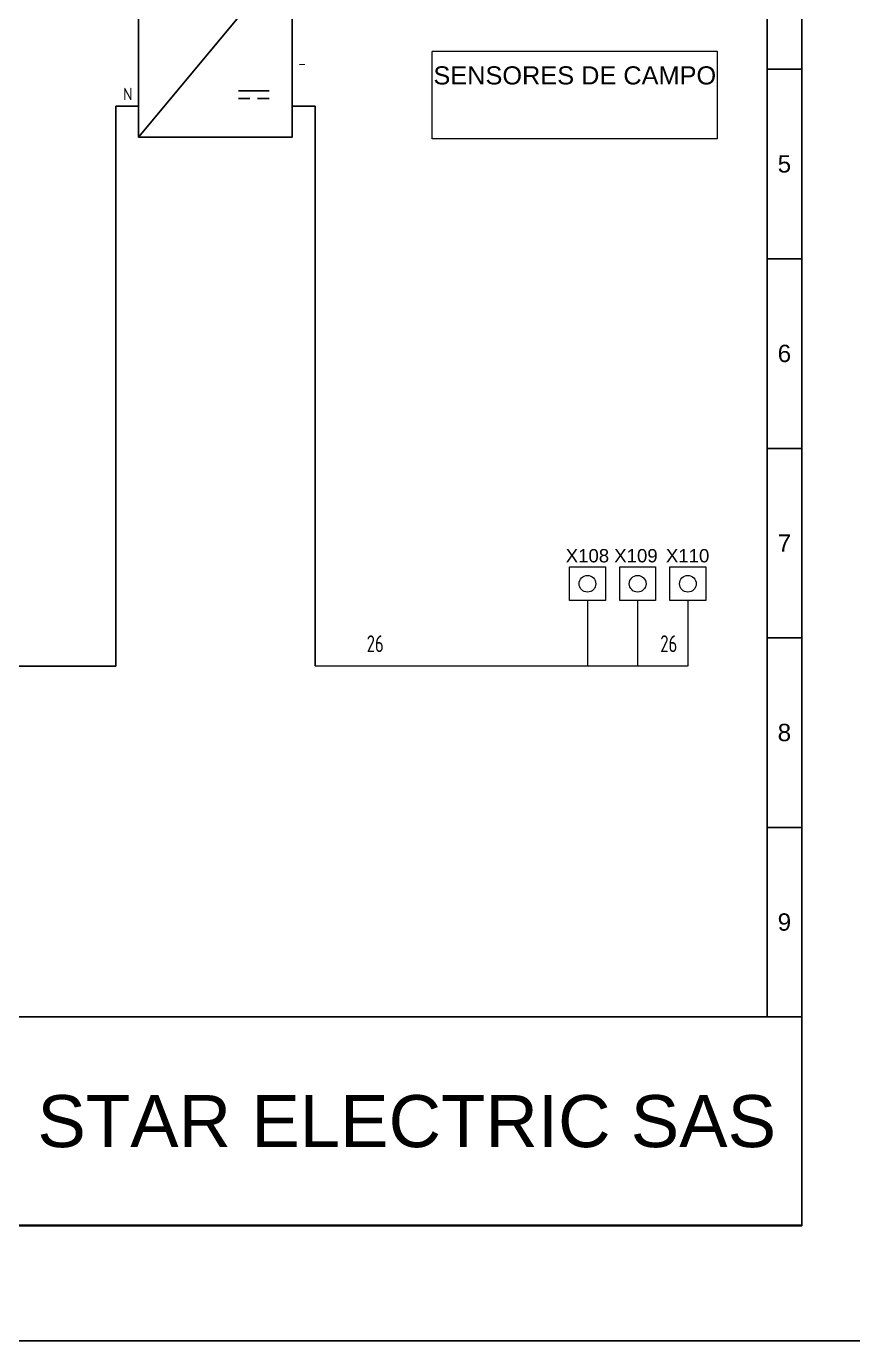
# Model space of a CAD drawing. Header units: millimetres. Extents: x 691 to 18605, y 670 to 10026.
# Drawn here: x 12008.5 to 12277.6, y 9213.5 to 9641 of the extents above; entities that cross this region are included whole.
import ezdxf
from ezdxf.enums import TextEntityAlignment as Align

# ---------------------------------------------------------------- set-up
doc = ezdxf.new("R2010")
doc.units = ezdxf.units.MM
doc.linetypes.add('HIDDEN', pattern=[0.375, 0.25, -0.125])
for name, color, linetype in [('-DIAGRAMA', 7, 'Continuous'), ('-Electrico', 5, 'Continuous'), ('SYMS', 7, 'Continuous'), ('TAGS', 150, 'Continuous'), ('TERMS', 123, 'Continuous'), ('WIRENO', 72, 'Continuous'), ('YEL_14_THHN', 2, 'Continuous')]:
    doc.layers.add(name, color=color, linetype=linetype)
doc.styles.get("Standard").update_dxf_attribs({"font": 'arial.ttf'})
doc.styles.add('WD_IEC', font='ISOCP2.shx', dxfattribs={"width": 0.9, "height": 4})

# ---------------------------------------------------------------- blocks, each defined once
blk = doc.blocks.new('*T4')
at = {"color": 0, "linetype": 'ByBlock', "lineweight": -2}
for p, q in [((0, 0), (119.48, 0)), ((0, 0), (0, -18.07)), ((25.89, 0), (25.89, -18.07)), ((51.13, 0), (51.13, -18.07)), ((119.48, 0), (119.48, -18.07)), ((0, -6.05), (51.13, -6.05)), ((0, -12.07), (51.13, -12.07)), ((0, -18.07), (119.48, -18.07))]:
    blk.add_line(p, q, dxfattribs=at)
at = {"color": 0}
for s, insert, char_height, width, attachment_point in [('Corriente nominal:', (1, -1), 1.5, 23.894, 1), ('{\\fArial|b0|i0|c162|p34;N° fases:}', (26.89, -1), 1.5, 23.2313, 1), ('{\\fArial|b0|i0|c162|p34;STAR ELECTRIC SAS}', (85.3, -9.04), 4.5, 66.3536, 5), ('Voltaje nominal:', (1, -7.05), 1.5, 23.894, 1), ('{\\fArial|b0|i0|c162|p34;N° hilos:}', (26.89, -7.05), 1.5, 23.2313, 1), ('Frecuencia:', (1, -13.07), 1.5, 23.894, 1), ('{\\fArial|b0|i0|c162|p34;Orden}:', (26.89, -13.07), 1.5, 23.2313, 1)]:
    blk.add_mtext(s, dxfattribs=dict(at, insert=insert, char_height=char_height, width=width, attachment_point=attachment_point))
blk = doc.blocks.new('CAJETIN')
for p, q in [((0, 0.07), (0, 185.97)), ((-3, 182.97), (-3, 18.07)), ((0, 182.97), (0, 18.07)), ((-3, 100.02), (0, 100.02)), ((-3, 83.63), (0, 83.63)), ((-3, 67.24), (0, 67.24)), ((-3, 50.85), (0, 50.85)), ((-3, 34.46), (0, 34.46)), ((-3, 18.07), (0, 18.07)), ((-259.4, 0.07), (0, 0.07))]:
    blk.add_line(p, q)
blk.add_lwpolyline([(-269.4, -9.93), (10, -9.93), (10, 205.97), (-269.4, 205.97)], close=True)
blk.add_blockref('*T4', (-119.48, 18.07))
at = {"char_height": 1.5, "width": 3, "attachment_point": 5}
for s, insert in [('5', (-1.5, 91.83)), ('6', (-1.5, 75.44)), ('7', (-1.5, 59.05)), ('8', (-1.5, 42.66)), ('9', (-1.5, 26.27))]:
    blk.add_mtext(s, dxfattribs=dict(at, insert=insert))
for tag, p in [('DISEÑADO_POR', (-230.86, 14.78)), ('SUPERVISADO_POR', (-229.59, 8.32)), ('DIBUJADO_POR', (-231.25, 2.42))]:
    blk.add_attdef(tag, text='', height=1.5).set_placement(p, align=Align.MIDDLE)
for tag, p in [('DE', (-143.12, 14.83)), ('F', (-73.9, 14.47)), ('PAGINA', (-180.19, 13.54)), ('A', (-97.02, 13.49)), ('H', (-74.46, 8.76)), ('ARCHIVO', (-179.45, 8.2)), ('FECHA', (-143.31, 8.38)), ('V', (-96.96, 8.58)), ('PROYECTO', (-180.75, 3.04)), ('HZ', (-98.06, 2.87)), ('OR', (-74.83, 2.5))]:
    blk.add_attdef(tag, p, '', height=1.5)
blk = doc.blocks.new('WD_WNV')
at = {"linetype": 'Continuous', "style": 'WD_IEC', "width": 0.8}
blk.add_attdef('WIRENO', text='', height=2.5, dxfattribs=at).set_placement((-1.6, 0), align=Align.MIDDLE_RIGHT)
at = {"style": 'WD_IEC', "flags": 1}
for tag, p in [('W08USER', (-1, 0.375)), ('W04USER', (-1, 0.875)), ('W05USER', (-1, 0.75)), ('W09USER', (-1, 0.25)), ('W03USER', (-1, 1)), ('W06USER', (-1, 0.625)), ('W07USER', (-1, 0.5)), ('W02USER', (-1, 1.125)), ('W01USER', (-1, 1.25)), ('W10USER', (-1, 0.125))]:
    blk.add_attdef(tag, text='', height=0.08, dxfattribs=at).set_placement(p, align=Align.CENTER)
blk = doc.blocks.new('HPW1_1PH')
for p, q in [((0, -25), (25, 5)), ((16.25, -17.5), (21.25, -17.5)), ((16.25, -18.75), (18.125, -18.75)), ((21.25, -18.75), (19.375, -18.75))]:
    blk.add_line(p, q)
blk.add_lwpolyline([(25, 5), (0, 5), (0, -25), (25, -25)], close=True)
for centre, start, end in [((6.25, -4.0625), 36.869898, 143.130102), ((8.75, -2.1875), 216.869898, 323.130102)]:
    blk.add_arc(centre, 1.5625, start, end)
at = {"style": 'WD_IEC'}
blk.add_text('1', height=3, dxfattribs=at).set_placement((3.75, -3.125), align=Align.MIDDLE_RIGHT)
for tag, height, p in [('INST', 2.5, (-2.5, 16.5)), ('LOC', 2.5, (-2.5, 13)), ('TAG1', 2.5, (-2.5, 9.5)), ('RATING1', 2.5, (-2.5, 5)), ('TERM01', 2, (-1, 1)), ('TERM02', 2, (-1, -9)), ('TERM03', 2, (-1, -19)), ('XREF', 2.5, (-2.5, -25)), ('DESC1', 2.5, (-2.5, -28.85)), ('DESC2', 2.5, (-2.5, -32.35)), ('DESC3', 2.5, (-2.5, -35.85))]:
    blk.add_attdef(tag, text='', height=height, dxfattribs=at).set_placement(p, align=Align.RIGHT)
at = {"style": 'WD_IEC', "flags": 1}
for tag, p, height in [('MFG', (27.75, 4), 1.5), ('CAT', (27.75, 1.5), 1.5), ('X4TERM01', (0, 0), 0.32), ('X1TERM05', (25, -5), 0.32), ('X4TERM02', (0, -10), 0.32), ('X1TERM06', (25, -15), 0.32), ('X4TERM03', (0, -20), 0.32), ('ASSYCODE', (26, -21.5), 1), ('FAMILY', (26, -23), 1), ('CATDESC', (26, -24.5), 1)]:
    blk.add_attdef(tag, p, '', height=height, dxfattribs=at)
at = {"style": 'WD_IEC'}
for tag, p in [('TERM04', (26, -4)), ('TERM05', (26, -14))]:
    blk.add_attdef(tag, p, '', height=2, dxfattribs=at)

msp = doc.modelspace()

# ---------------------------------------------------------------- linework, layer by layer
at = {"layer": '-DIAGRAMA', "color": 0, "lineweight": 0}
for centre in [(12191.23, 9459.7), (12207.57, 9459.7), (12223.92, 9459.7)]:
    msp.add_circle(centre, 2.72, dxfattribs=at)
at = {"layer": '-Electrico', "color": 0, "lineweight": 0, "ltscale": 0.08}
for points in [[(12185.4, 9465.2), (12197.06, 9465.2), (12197.06, 9454.21), (12185.4, 9454.21)], [(12201.74, 9465.2), (12213.4, 9465.2), (12213.4, 9454.21), (12201.74, 9454.21)], [(12218.09, 9465.2), (12229.75, 9465.2), (12229.75, 9454.21), (12218.09, 9454.21)]]:
    msp.add_lwpolyline(points, close=True, dxfattribs=at)
at = {"color": 0}
for p, q in [((12045.12, 9615.02), (12037.65, 9615.02)), ((12102.59, 9615.02), (12095.12, 9615.02))]:
    msp.add_line(p, q, dxfattribs=at)
at = {"color": 0, "linetype": 'Continuous', "lineweight": 0}
for p, q in [((12191.23, 9454.21), (12191.23, 9432.86)), ((12207.57, 9454.21), (12207.57, 9432.86)), ((12223.92, 9454.21), (12223.92, 9432.86))]:
    msp.add_line(p, q, dxfattribs=at)
at = {"color": 0, "linetype": 'HIDDEN', "lineweight": 0, "ltscale": 0.5}
msp.add_lwpolyline([(12140.65, 9632.92), (12233.5, 9632.92), (12233.5, 9604.42), (12140.65, 9604.42)], close=True, dxfattribs=at)
at = {"color": 0, "lineweight": -2}
for points in [[(12037.65, 9615.02), (12037.65, 9432.86)], [(12102.59, 9615.02), (12102.59, 9432.95)]]:
    msp.add_lwpolyline(points, dxfattribs=at)
at = {"layer": 'YEL_14_THHN', "color": 0}
for p, q in [((12037.65, 9432.86), (11954.77, 9432.87)), ((12223.69, 9432.91), (12102.59, 9432.95))]:
    msp.add_line(p, q, dxfattribs=at)

# ---------------------------------------------------------------- block references
at = {"color": 0, "xscale": 3.761929394681115, "yscale": 3.761929394681115, "zscale": 3.761929394681115}
msp.add_blockref('CAJETIN', (12260.98, 9250.79), dxfattribs=at)
at = {"layer": 'SYMS', "color": 0}
ref = msp.add_blockref('HPW1_1PH', (12045.12, 9655.02), dxfattribs=dict(at, xscale=2, yscale=2, zscale=2))
ref.add_attrib('TERM05', '-', (12097.12, 9627.02), dxfattribs={"layer": 'TERMS', "height": 4, "style": 'WD_IEC'})
ref.add_attrib('TERM04', '+', (12097.12, 9647.02), dxfattribs={"layer": 'TERMS', "height": 4, "style": 'WD_IEC'})
ref.add_attrib('TERM03', 'N', dxfattribs={"layer": 'TERMS', "height": 4, "style": 'WD_IEC'}).set_placement((12043.12, 9617.02), align=Align.RIGHT)
ref.add_attrib('TERM01', 'L', dxfattribs={"layer": 'TERMS', "height": 4, "style": 'WD_IEC'}).set_placement((12043.12, 9657.02), align=Align.RIGHT)
ref.add_attrib('TAG1', '-F1', dxfattribs={"layer": 'TAGS', "height": 5, "style": 'WD_IEC'}).set_placement((12053.87, 9665.02), align=Align.RIGHT)
at = {"layer": 'WIRENO', "color": 0}
ref = msp.add_blockref('WD_WNV', (12207.19, 9424.8), dxfattribs=dict(at, xscale=2.197145441597592, yscale=2.197145441597592, zscale=2.197145441597592))
ref.add_attrib('WIRENO', '26', dxfattribs={"linetype": 'Continuous', "height": 5.493, "style": 'WD_IEC', "width": 0.8}).set_placement((12124.92, 9440.19), align=Align.MIDDLE_RIGHT)
ref = msp.add_blockref('WD_WNV', (12302.74, 9424.8), dxfattribs=dict(at, xscale=2.197145441597592, yscale=2.197145441597592, zscale=2.197145441597592))
ref.add_attrib('WIRENO', '26', dxfattribs={"linetype": 'Continuous', "height": 5.493, "style": 'WD_IEC', "width": 0.8}).set_placement((12220.48, 9440.19), align=Align.MIDDLE_RIGHT)

# ---------------------------------------------------------------- texts
at = {"color": 0, "lineweight": 0}
for s, p in [('X108', (12184.15, 9466.65)), ('X109', (12199.94, 9466.65)), ('X110', (12216.77, 9466.65))]:
    msp.add_text(s, height=4.332, dxfattribs=at).set_placement(p)
at = {"color": 0, "lineweight": 0, "insert": (12187.11, 9628.02), "char_height": 5.8992, "width": 86.9265, "attachment_point": 2}
msp.add_mtext('\\pxqc;{\\C0;SENSORES DE CAMPO}', dxfattribs=at)

doc.saveas('drawing.dxf')
